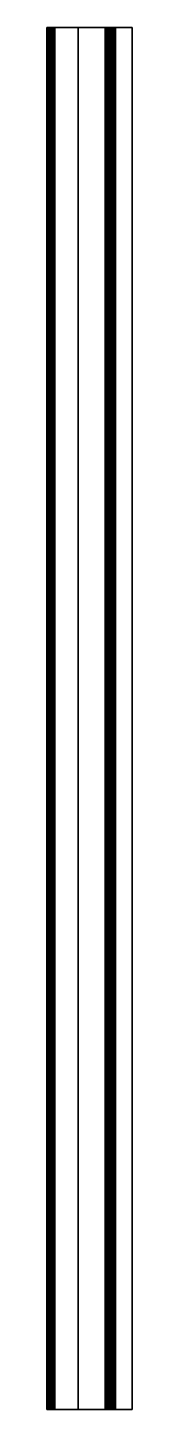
# Model space of a CAD drawing. Header units: inches. Extents: x 0 to 288, y -384 to 0.
# Drawn here: x 0 to 23.8, y -384 to 0 of the extents above.
import ezdxf

# ---------------------------------------------------------------- set-up
doc = ezdxf.new("R2010")
doc.units = ezdxf.units.IN
doc.header["$MEASUREMENT"] = 0
doc.layers.add('ACESSORIOS', color=252, linetype='CONTINUOUS')

msp = doc.modelspace()

# ---------------------------------------------------------------- linework, layer by layer
at = {"layer": 'ACESSORIOS'}
for points in [[(1.48, 0, -15.42), (0, 0, -15.42), (0, 0, -2.18), (1.48, 0, -2.18)], [(0, -384, -15.42), (0, -384, -2.18), (0, 0, -2.18), (0, 0, -15.42)], [(1.48, -384, -15.42), (1.48, -384, -2.18), (1.48, 0, -2.18), (1.48, 0, -15.42)], [(16.27, 0, -1.49), (2.19, 0, -1.48), (2.19, 0), (16.27, 0)], [(8.7, 0, -17.6), (2.19, 0, -17.6), (2.19, 0, -16.12), (8.7, 0, -16.11)], [(8.7, 0, -16.11), (2.19, 0, -16.12), (2.19, -384, -16.12), (8.7, -384, -16.11)], [(8.7, 0, -17.6), (2.19, 0, -17.6), (2.19, -384, -17.6), (8.7, -384, -17.6)], [(2.19, 0, -1.48), (16.27, 0, -1.49), (16.27, -384, -1.49), (2.19, -384, -1.48)], [(2.19, 0), (16.27, 0), (16.27, -384), (2.19, -384)], [(8.7, 0, -17.6), (8.7, 0, -16.11), (8.7, -384, -16.11), (8.7, -384, -17.6)], [(16.97, 0, -2.19), (18.45, 0, -2.19), (18.45, 0, -17.1), (16.97, 0, -17.1)], [(16.97, -384, -17.1), (16.97, -384, -2.19), (16.97, 0, -2.19), (16.97, 0, -17.1)], [(18.45, -384, -17.1), (18.45, -384, -2.19), (18.45, 0, -2.19), (18.45, 0, -17.1)], [(19.15, 0, -17.8), (19.15, 0, -19.29), (23.75, 0, -19.29), (23.75, 0, -17.8)], [(23.75, -384, -19.29), (19.15, -384, -19.29), (19.15, 0, -19.29), (23.75, 0, -19.29)], [(23.75, -384, -17.8), (19.15, -384, -17.8), (19.15, 0, -17.8), (23.75, 0, -17.8)], [(23.75, 0, -19.29), (23.75, 0, -17.8), (23.75, -384, -17.8), (23.75, -384, -19.29)], [(1.48, -384, -15.42), (0, -384, -15.42), (0, -384, -2.18), (1.48, -384, -2.18)], [(16.27, -384, -1.49), (2.19, -384, -1.48), (2.19, -384), (16.27, -384)], [(8.7, -384, -17.6), (2.19, -384, -17.6), (2.19, -384, -16.12), (8.7, -384, -16.11)], [(16.97, -384, -2.19), (18.45, -384, -2.19), (18.45, -384, -17.1), (16.97, -384, -17.1)], [(19.15, -384, -17.8), (19.15, -384, -19.29), (23.75, -384, -19.29), (23.75, -384, -17.8)]]:
    msp.add_3dface(points, dxfattribs=at)

# ---------------------------------------------------------------- meshes
mesh = msp.add_polymesh((2, 7), dxfattribs=at)
for k, corner in enumerate([(1.48, 0, -2.18), (1.51, 0, -2), (1.58, 0, -1.84), (1.69, 0, -1.69), (1.84, 0, -1.58), (2, 0, -1.51), (2.19, 0, -1.48), (0, 0, -2.18), (0.07, 0, -1.62), (0.29, 0, -1.09), (0.64, 0, -0.64), (1.09, 0, -0.29), (1.62, 0, -0.07), (2.19, 0)]):
    mesh.set_mesh_vertex(divmod(k, 7), corner)
mesh = msp.add_polymesh((2, 7), dxfattribs=at)
for k, corner in enumerate([(1.48, 0, -15.42), (1.51, 0, -15.6), (1.58, 0, -15.77), (1.69, 0, -15.91), (1.84, 0, -16.02), (2, 0, -16.09), (2.19, 0, -16.12), (0, 0, -15.42), (0.07, 0, -15.98), (0.29, 0, -16.51), (0.64, 0, -16.96), (1.09, 0, -17.31), (1.62, 0, -17.53), (2.19, 0, -17.6)]):
    mesh.set_mesh_vertex(divmod(k, 7), corner)
mesh = msp.add_polymesh((2, 7), dxfattribs=at)
for k, corner in enumerate([(2.19, 0, -17.6), (1.62, 0, -17.53), (1.09, 0, -17.31), (0.64, 0, -16.96), (0.29, 0, -16.51), (0.07, 0, -15.98), (0, 0, -15.42), (2.19, -384, -17.6), (1.62, -384, -17.53), (1.09, -384, -17.31), (0.64, -384, -16.96), (0.29, -384, -16.51), (0.07, -384, -15.98), (0, -384, -15.42)]):
    mesh.set_mesh_vertex(divmod(k, 7), corner)
mesh = msp.add_polymesh((2, 7), dxfattribs=at)
for k, corner in enumerate([(0, -384, -2.18), (0.07, -384, -1.62), (0.29, -384, -1.09), (0.64, -384, -0.64), (1.09, -384, -0.29), (1.62, -384, -0.07), (2.19, -384), (0, 0, -2.18), (0.07, 0, -1.62), (0.29, 0, -1.09), (0.64, 0, -0.64), (1.09, 0, -0.29), (1.62, 0, -0.07), (2.19, 0)]):
    mesh.set_mesh_vertex(divmod(k, 7), corner)
mesh = msp.add_polymesh((2, 7), dxfattribs=at)
for k, corner in enumerate([(2.19, -384, -16.12), (2, -384, -16.09), (1.84, -384, -16.02), (1.69, -384, -15.91), (1.58, -384, -15.77), (1.51, -384, -15.6), (1.48, -384, -15.42), (2.19, 0, -16.12), (2, 0, -16.09), (1.84, 0, -16.02), (1.69, 0, -15.91), (1.58, 0, -15.77), (1.51, 0, -15.6), (1.48, 0, -15.42)]):
    mesh.set_mesh_vertex(divmod(k, 7), corner)
mesh = msp.add_polymesh((2, 7), dxfattribs=at)
for k, corner in enumerate([(1.48, 0, -2.18), (1.51, 0, -2), (1.58, 0, -1.84), (1.69, 0, -1.69), (1.84, 0, -1.58), (2, 0, -1.51), (2.19, 0, -1.48), (1.48, -384, -2.18), (1.51, -384, -2), (1.58, -384, -1.84), (1.69, -384, -1.69), (1.84, -384, -1.58), (2, -384, -1.51), (2.19, -384, -1.48)]):
    mesh.set_mesh_vertex(divmod(k, 7), corner)
mesh = msp.add_polymesh((2, 7), dxfattribs=at)
for k, corner in enumerate([(16.27, 0, -1.49), (16.45, 0, -1.51), (16.62, 0, -1.58), (16.76, 0, -1.69), (16.87, 0, -1.84), (16.94, 0, -2), (16.97, 0, -2.19), (16.27, 0), (16.83, 0, -0.07), (17.36, 0, -0.29), (17.81, 0, -0.64), (18.16, 0, -1.09), (18.38, 0, -1.62), (18.45, 0, -2.19)]):
    mesh.set_mesh_vertex(divmod(k, 7), corner)
mesh = msp.add_polymesh((2, 7), dxfattribs=at)
for k, corner in enumerate([(16.27, 0, -1.49), (16.45, 0, -1.51), (16.62, 0, -1.58), (16.76, 0, -1.69), (16.87, 0, -1.84), (16.94, 0, -2), (16.97, 0, -2.19), (16.27, -384, -1.49), (16.45, -384, -1.51), (16.62, -384, -1.58), (16.76, -384, -1.69), (16.87, -384, -1.84), (16.94, -384, -2), (16.97, -384, -2.19)]):
    mesh.set_mesh_vertex(divmod(k, 7), corner)
mesh = msp.add_polymesh((2, 7), dxfattribs=at)
for k, corner in enumerate([(16.27, -384), (16.83, -384, -0.07), (17.36, -384, -0.29), (17.81, -384, -0.64), (18.16, -384, -1.09), (18.38, -384, -1.62), (18.45, -384, -2.19), (16.27, 0), (16.83, 0, -0.07), (17.36, 0, -0.29), (17.81, 0, -0.64), (18.16, 0, -1.09), (18.38, 0, -1.62), (18.45, 0, -2.19)]):
    mesh.set_mesh_vertex(divmod(k, 7), corner)
mesh = msp.add_polymesh((2, 7), dxfattribs=at)
for k, corner in enumerate([(19.15, 0, -19.29), (18.58, 0, -19.21), (18.06, 0, -18.99), (17.6, 0, -18.65), (17.26, 0, -18.19), (17.04, 0, -17.67), (16.97, 0, -17.1), (19.15, 0, -17.8), (18.97, 0, -17.78), (18.8, 0, -17.71), (18.66, 0, -17.59), (18.54, 0, -17.45), (18.47, 0, -17.28), (18.45, 0, -17.1)]):
    mesh.set_mesh_vertex(divmod(k, 7), corner)
mesh = msp.add_polymesh((2, 7), dxfattribs=at)
for k, corner in enumerate([(19.15, 0, -19.29), (18.58, 0, -19.21), (18.06, 0, -18.99), (17.6, 0, -18.65), (17.26, 0, -18.19), (17.04, 0, -17.67), (16.97, 0, -17.1), (19.15, -384, -19.29), (18.58, -384, -19.21), (18.06, -384, -18.99), (17.6, -384, -18.65), (17.26, -384, -18.19), (17.04, -384, -17.67), (16.97, -384, -17.1)]):
    mesh.set_mesh_vertex(divmod(k, 7), corner)
mesh = msp.add_polymesh((2, 7), dxfattribs=at)
for k, corner in enumerate([(19.15, -384, -17.8), (18.97, -384, -17.78), (18.8, -384, -17.71), (18.66, -384, -17.59), (18.54, -384, -17.45), (18.47, -384, -17.28), (18.45, -384, -17.1), (19.15, 0, -17.8), (18.97, 0, -17.78), (18.8, 0, -17.71), (18.66, 0, -17.59), (18.54, 0, -17.45), (18.47, 0, -17.28), (18.45, 0, -17.1)]):
    mesh.set_mesh_vertex(divmod(k, 7), corner)
mesh = msp.add_polymesh((2, 7), dxfattribs=at)
for k, corner in enumerate([(1.48, -384, -2.18), (1.51, -384, -2), (1.58, -384, -1.84), (1.69, -384, -1.69), (1.84, -384, -1.58), (2, -384, -1.51), (2.19, -384, -1.48), (0, -384, -2.18), (0.07, -384, -1.62), (0.29, -384, -1.09), (0.64, -384, -0.64), (1.09, -384, -0.29), (1.62, -384, -0.07), (2.19, -384)]):
    mesh.set_mesh_vertex(divmod(k, 7), corner)
mesh = msp.add_polymesh((2, 7), dxfattribs=at)
for k, corner in enumerate([(1.48, -384, -15.42), (1.51, -384, -15.6), (1.58, -384, -15.77), (1.69, -384, -15.91), (1.84, -384, -16.02), (2, -384, -16.09), (2.19, -384, -16.12), (0, -384, -15.42), (0.07, -384, -15.98), (0.29, -384, -16.51), (0.64, -384, -16.96), (1.09, -384, -17.31), (1.62, -384, -17.53), (2.19, -384, -17.6)]):
    mesh.set_mesh_vertex(divmod(k, 7), corner)
mesh = msp.add_polymesh((2, 7), dxfattribs=at)
for k, corner in enumerate([(16.27, -384, -1.49), (16.45, -384, -1.51), (16.62, -384, -1.58), (16.76, -384, -1.69), (16.87, -384, -1.84), (16.94, -384, -2), (16.97, -384, -2.19), (16.27, -384), (16.83, -384, -0.07), (17.36, -384, -0.29), (17.81, -384, -0.64), (18.16, -384, -1.09), (18.38, -384, -1.62), (18.45, -384, -2.19)]):
    mesh.set_mesh_vertex(divmod(k, 7), corner)
mesh = msp.add_polymesh((2, 7), dxfattribs=at)
for k, corner in enumerate([(19.15, -384, -19.29), (18.58, -384, -19.21), (18.06, -384, -18.99), (17.6, -384, -18.65), (17.26, -384, -18.19), (17.04, -384, -17.67), (16.97, -384, -17.1), (19.15, -384, -17.8), (18.97, -384, -17.78), (18.8, -384, -17.71), (18.66, -384, -17.59), (18.54, -384, -17.45), (18.47, -384, -17.28), (18.45, -384, -17.1)]):
    mesh.set_mesh_vertex(divmod(k, 7), corner)

doc.saveas('drawing.dxf')
